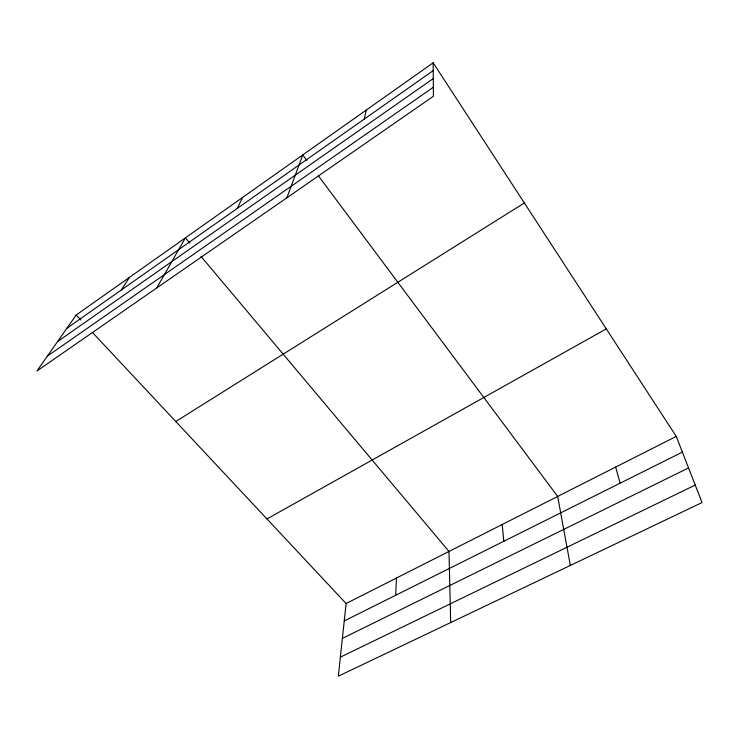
<?xml version="1.0" encoding="UTF-8"?>
<svg xmlns="http://www.w3.org/2000/svg" width="739" height="739" viewBox="0 0 739 739"><rect width="100%" height="100%" fill="white"/><g stroke="black" fill="none" stroke-linecap="round" stroke-linejoin="round"><path stroke-width="1.11" d="M395.688 595.255L396.464 578.037M92.486 332.485L346.111 603.523L338.323 676.203L702.05 502.566L676.25 436.407L433.165 62.797L76.163 315.036L36.95 370.987L433.414 96.246L433.165 62.797M364.272 119.099L366.211 110.111M286.88 197.784L302.778 154.922L306.87 160.409M237.265 208.426L242.595 197.452M156.705 287.998L185.415 237.847L189.868 243.14M121.335 289.974L129.417 277.411M66.889 328.273L433.23 70.593M57.522 341.63L433.285 78.537M47.361 356.133L433.34 87.239M175.78 421.498L524.357 202.957M266.964 518.944L606.294 328.892M346.111 603.523L676.25 436.407M344.245 620.945L682.374 452.111M342.379 638.385L688.545 467.935M340.365 657.156L695.223 485.061M76.163 315.036L80.828 320.024M200.99 256.378L448.989 551.451L450.679 622.571M318.463 175.937L557.668 496.432L570.342 565.446M615.642 467.094L620.141 483.186M502.169 524.533L503.822 541.262"/></g></svg>
